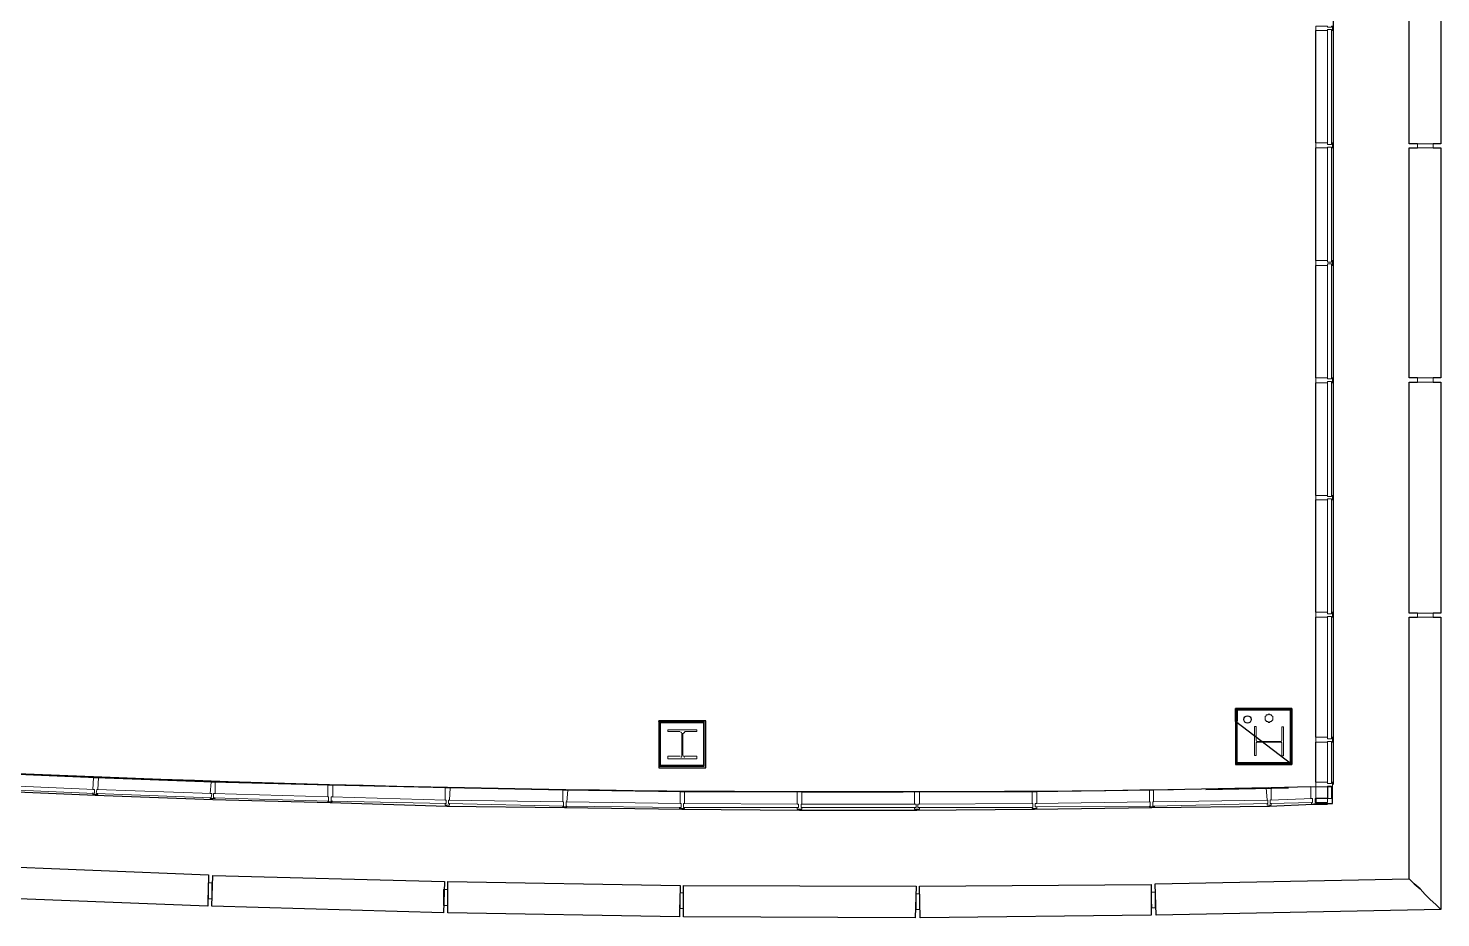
# Model space of a CAD drawing. Header units: metres. Extents: x 20.2 to 85.4, y 7.8 to 61.1.
# Drawn here: x 67.32 to 85.39, y 7.77 to 19.14 of the extents above; entities that cross this region are included whole.
import ezdxf

# ---------------------------------------------------------------- set-up
doc = ezdxf.new("R2010")
doc.units = ezdxf.units.M
for name, color, linetype, true_color in [('PDF_A-DETL', 72, 'Continuous', 0x52bf1d), ('PDF_A-GLAZ', 230, 'Continuous', 0xfe005f), ('PDF_A-GLAZ-CURT', 251, 'Continuous', 0x575757), ('PDF_S-COLS', 41, 'Continuous', 0xffd9b0)]:
    doc.layers.add(name, color=color, linetype=linetype, true_color=true_color)
doc.layers.add('PDF_A-G25 JA12-G-BLDEXIST', color=7, linetype='Continuous')
doc.layers.add('PDF_A-GLAZ-CWMG', color=7, linetype='Continuous')

msp = doc.modelspace()

# ---------------------------------------------------------------- linework, layer by layer
at = {"layer": 'PDF_A-DETL', "lineweight": 0}
msp.add_lwpolyline([(83.237, 10.316), (83.237, 10.327), (83.237, 10.338), (83.226, 10.348), (83.216, 10.359), (83.205, 10.359), (83.194, 10.369), (83.184, 10.369), (83.173, 10.359), (83.163, 10.359), (83.152, 10.359), (83.152, 10.348), (83.141, 10.338), (83.141, 10.327), (83.141, 10.316), (83.141, 10.306), (83.141, 10.295), (83.152, 10.285), (83.152, 10.274), (83.163, 10.274), (83.173, 10.274), (83.184, 10.263), (83.194, 10.263), (83.205, 10.274), (83.216, 10.274), (83.226, 10.285), (83.237, 10.295), (83.237, 10.306)], close=True, dxfattribs=at)
at = {"layer": 'PDF_A-G25 JA12-G-BLDEXIST', "lineweight": 25}
for points in [[(82.76, 10.274), (82.76, 10.422), (82.76, 10.433), (82.76, 10.443), (83.48, 10.443), (83.48, 9.724)], [(82.76, 10.443), (82.76, 9.724), (82.771, 9.724), (82.782, 9.724), (83.48, 9.724), (83.48, 9.734), (83.48, 9.745), (83.48, 10.422), (83.48, 10.433), (83.48, 10.443)], [(82.771, 10.274), (82.771, 10.422), (82.771, 10.433), (83.47, 10.433), (83.47, 10.422), (83.47, 9.745), (83.47, 9.734), (82.782, 9.734), (82.771, 9.734), (82.771, 10.433)], [(82.782, 10.285), (82.782, 10.422), (83.459, 10.422), (83.459, 9.745), (82.782, 9.745), (82.782, 10.422)], [(75.383, 10.274), (75.383, 10.285)], [(75.383, 9.713), (75.383, 9.702), (75.383, 9.681), (75.955, 9.681), (75.965, 9.681), (75.986, 9.681), (75.986, 10.263), (75.986, 10.274), (75.986, 10.285), (75.383, 10.285), (75.383, 10.274), (75.383, 10.263)], [(75.394, 9.702), (75.955, 9.702), (75.965, 9.702), (75.965, 10.263), (75.965, 10.274), (75.394, 10.274), (75.394, 10.263), (75.394, 9.713)], [(75.404, 10.263), (75.955, 10.263), (75.955, 9.713), (75.404, 9.713)], [(83.226, 9.724), (83.269, 9.724)], [(82.379, 9.406), (83.438, 9.427)]]:
    msp.add_lwpolyline(points, close=True, dxfattribs=at)
msp.add_circle((82.914, 10.301), 0.0476, dxfattribs=at)
msp.add_arc((78.062, 262.264), 252.888, 258.36599, 270.88472, dxfattribs=at)
at = {"layer": 'PDF_A-GLAZ', "lineweight": 30}
msp.add_lwpolyline([(83.935, 9.438), (83.935, 9.29), (83.787, 9.29), (83.787, 9.226), (83.999, 9.226), (83.999, 9.438)], close=True, dxfattribs=at)
at = {"layer": 'PDF_A-GLAZ-CURT', "lineweight": 13}
for points in [[(83.935, 19.123), (83.935, 17.651), (83.988, 17.651), (83.988, 19.123)], [(83.935, 17.62), (83.935, 16.148), (83.988, 16.148), (83.988, 17.62)], [(83.935, 16.127), (83.935, 14.656), (83.988, 14.656), (83.988, 16.127)], [(83.935, 14.624), (83.935, 13.153), (83.988, 13.153), (83.988, 14.624)], [(83.935, 13.121), (83.935, 11.65), (83.988, 11.65), (83.988, 13.121)], [(83.935, 11.618), (83.935, 10.052), (83.988, 10.052), (83.988, 11.618)], [(83.935, 10.02), (83.935, 9.48), (83.988, 9.48), (83.988, 10.02)], [(66.693, 9.417), (68.164, 9.353), (68.164, 9.406), (66.693, 9.47)], [(68.186, 9.353), (69.657, 9.3), (69.667, 9.353), (68.196, 9.406)], [(83.935, 9.448), (83.935, 9.29), (83.988, 9.29), (83.988, 9.448)], [(69.689, 9.3), (71.16, 9.258), (71.16, 9.311), (69.689, 9.353)], [(71.192, 9.258), (72.663, 9.226), (72.663, 9.269), (71.192, 9.311)], [(72.695, 9.226), (74.166, 9.194), (74.166, 9.247), (72.695, 9.269)], [(74.198, 9.194), (75.669, 9.173), (75.669, 9.226), (74.198, 9.247)], [(75.701, 9.173), (77.172, 9.173), (77.172, 9.216), (75.701, 9.226)], [(77.204, 9.173), (78.675, 9.173), (78.675, 9.216), (77.204, 9.216)], [(78.696, 9.173), (80.167, 9.173), (80.167, 9.226), (78.696, 9.216)], [(80.199, 9.184), (81.67, 9.194), (81.67, 9.247), (80.199, 9.226)], [(81.702, 9.194), (83.173, 9.226), (83.173, 9.269), (81.702, 9.247)], [(83.205, 9.226), (83.745, 9.237), (83.745, 9.29), (83.205, 9.269)], [(83.777, 9.237), (83.935, 9.237), (83.935, 9.29), (83.777, 9.29)]]:
    msp.add_lwpolyline(points, close=True, dxfattribs=at)
at = {"layer": 'PDF_A-GLAZ-CWMG', "lineweight": 25}
for points in [[(84.009, 29.612), (84.009, 28.141), (84.009, 26.638), (84.009, 25.135), (84.009, 23.642), (84.009, 22.139), (84.009, 20.636), (84.009, 19.133), (84.009, 17.641), (84.009, 16.138), (84.009, 14.635), (84.009, 13.142), (84.009, 11.639), (84.009, 10.041), (84.009, 9.47)], [(85.089, 17.662), (84.983, 17.662), (84.983, 20.615), (85.089, 20.615)], [(85.29, 20.615), (85.385, 20.615), (85.385, 17.662), (85.29, 17.662)], [(83.787, 17.673), (83.787, 19.112)], [(83.787, 16.17), (83.787, 17.609)], [(85.089, 14.667), (84.983, 14.667), (84.983, 17.609), (85.089, 17.609)], [(85.29, 17.609), (85.385, 17.609), (85.385, 14.667), (85.29, 14.667)], [(83.787, 14.667), (83.787, 16.106)], [(83.787, 13.164), (83.787, 14.603)], [(85.089, 11.661), (84.983, 11.661), (84.983, 14.614), (85.089, 14.614)], [(85.29, 14.614), (85.385, 14.614), (85.385, 11.661), (85.29, 11.661)], [(83.787, 11.671), (83.787, 13.111)], [(83.787, 10.073), (83.787, 11.608)], [(85.29, 11.608), (85.385, 11.608), (85.385, 7.871), (85.322, 7.935), (85.248, 7.998), (85.184, 8.062), (85.121, 8.136), (85.047, 8.199), (84.983, 8.263), (84.983, 11.608), (85.089, 11.608)], [(83.184, 9.427), (81.681, 9.396), (80.188, 9.374), (78.685, 9.374), (77.182, 9.374), (75.679, 9.374), (74.187, 9.396), (72.684, 9.427), (71.181, 9.459), (69.678, 9.501), (68.186, 9.554), (66.683, 9.618), (65.18, 9.692), (63.677, 9.777), (62.184, 9.861), (60.681, 9.957), (59.178, 10.073), (57.686, 10.189), (56.183, 10.306), (54.68, 10.443), (53.177, 10.592), (51.674, 10.74)], [(83.787, 9.501), (83.787, 10.009)], [(66.672, 9.396), (68.175, 9.332), (69.678, 9.279), (71.181, 9.237), (72.673, 9.194), (74.176, 9.173), (75.679, 9.152), (77.182, 9.142), (78.685, 9.142), (80.188, 9.152), (81.691, 9.173), (83.194, 9.194), (83.755, 9.216), (83.935, 9.216), (83.935, 9.226)], [(83.724, 9.438), (83.216, 9.427)]]:
    msp.add_lwpolyline(points, dxfattribs=at)
at = {"layer": 'PDF_A-GLAZ-CWMG', "color": 251, "lineweight": 13, "true_color": 0x575757}
for points in [[(83.787, 19.165), (83.787, 19.112), (83.935, 19.112), (83.935, 19.123), (83.988, 19.123), (83.988, 19.112), (83.999, 19.112), (83.999, 19.165), (83.988, 19.165), (83.988, 19.154), (83.935, 19.154), (83.935, 19.165)], [(83.787, 17.673), (83.787, 17.609), (83.935, 17.609), (83.935, 17.62), (83.988, 17.62), (83.988, 17.609), (83.999, 17.609), (83.999, 17.673), (83.988, 17.673), (83.988, 17.651), (83.935, 17.651), (83.935, 17.673)], [(85.089, 17.662), (85.089, 17.609), (85.29, 17.609), (85.29, 17.662)], [(83.787, 16.17), (83.787, 16.106), (83.935, 16.106), (83.935, 16.127), (83.988, 16.127), (83.988, 16.106), (83.999, 16.106), (83.999, 16.17), (83.988, 16.17), (83.988, 16.148), (83.935, 16.148), (83.935, 16.17)], [(83.787, 14.667), (83.787, 14.603), (83.935, 14.603), (83.935, 14.624), (83.988, 14.624), (83.988, 14.603), (83.999, 14.603), (83.999, 14.667), (83.988, 14.667), (83.988, 14.656), (83.935, 14.656), (83.935, 14.667)], [(85.089, 14.667), (85.089, 14.614), (85.29, 14.614), (85.29, 14.667)], [(83.787, 13.164), (83.787, 13.111), (83.935, 13.111), (83.935, 13.121), (83.988, 13.121), (83.988, 13.111), (83.999, 13.111), (83.999, 13.164), (83.988, 13.164), (83.988, 13.153), (83.935, 13.153), (83.935, 13.164)], [(83.787, 11.671), (83.787, 11.608), (83.935, 11.608), (83.935, 11.618), (83.988, 11.618), (83.988, 11.608), (83.999, 11.608), (83.999, 11.671), (83.988, 11.671), (83.988, 11.65), (83.935, 11.65), (83.935, 11.671)], [(85.089, 11.661), (85.089, 11.608), (85.29, 11.608), (85.29, 11.661)], [(83.787, 10.073), (83.787, 10.009), (83.935, 10.009), (83.935, 10.02), (83.988, 10.02), (83.988, 10.009), (83.999, 10.009), (83.999, 10.073), (83.988, 10.073), (83.988, 10.052), (83.935, 10.052), (83.935, 10.073)], [(68.207, 9.406), (68.217, 9.554), (68.154, 9.554), (68.143, 9.406), (68.164, 9.406), (68.164, 9.353), (68.143, 9.364), (68.143, 9.343), (68.207, 9.343), (68.207, 9.353), (68.186, 9.353), (68.196, 9.406)], [(69.71, 9.353), (69.71, 9.501), (69.657, 9.501), (69.646, 9.353), (69.667, 9.353), (69.657, 9.3), (69.646, 9.3), (69.646, 9.29), (69.71, 9.29), (69.71, 9.3), (69.689, 9.3), (69.689, 9.353)], [(71.213, 9.311), (71.213, 9.459), (71.149, 9.459), (71.149, 9.311), (71.16, 9.311), (71.16, 9.258), (71.149, 9.258), (71.149, 9.247), (71.202, 9.247), (71.213, 9.258), (71.192, 9.258), (71.192, 9.311)], [(72.705, 9.269), (72.716, 9.427), (72.652, 9.427), (72.652, 9.269), (72.663, 9.269), (72.663, 9.226), (72.652, 9.226), (72.652, 9.205), (72.705, 9.205), (72.705, 9.226), (72.695, 9.226), (72.695, 9.269)], [(74.208, 9.247), (74.219, 9.396), (74.155, 9.396), (74.155, 9.247), (74.166, 9.247), (74.166, 9.194), (74.155, 9.194), (74.155, 9.184), (74.208, 9.184), (74.208, 9.194), (74.198, 9.194), (74.198, 9.247)], [(81.713, 9.247), (81.713, 9.396), (81.66, 9.396), (81.66, 9.247), (81.67, 9.247), (81.67, 9.194), (81.66, 9.194), (81.66, 9.184), (81.723, 9.184), (81.723, 9.194), (81.702, 9.194), (81.702, 9.247)], [(83.216, 9.279), (83.216, 9.427), (83.152, 9.427), (83.163, 9.269), (83.173, 9.269), (83.173, 9.226), (83.163, 9.226), (83.163, 9.205), (83.216, 9.205), (83.216, 9.226), (83.205, 9.226), (83.205, 9.269)], [(83.787, 9.29), (83.787, 9.438), (83.724, 9.438), (83.724, 9.29), (83.745, 9.29), (83.745, 9.237), (83.734, 9.237), (83.734, 9.216), (83.787, 9.226), (83.787, 9.237), (83.777, 9.237), (83.777, 9.29)], [(83.787, 9.501), (83.787, 9.438), (83.935, 9.438), (83.935, 9.448), (83.988, 9.448), (83.988, 9.438), (83.999, 9.438), (83.999, 9.501), (83.988, 9.501), (83.988, 9.48), (83.935, 9.48), (83.935, 9.501)], [(75.711, 9.226), (75.711, 9.374), (75.658, 9.374), (75.658, 9.226), (75.669, 9.226), (75.669, 9.173), (75.648, 9.173), (75.648, 9.163), (75.711, 9.163), (75.711, 9.173), (75.701, 9.173), (75.701, 9.226)], [(77.214, 9.216), (77.214, 9.374), (77.151, 9.374), (77.151, 9.216), (77.172, 9.216), (77.172, 9.173), (77.151, 9.173), (77.151, 9.152), (77.214, 9.152), (77.214, 9.173), (77.204, 9.173), (77.204, 9.216)], [(78.717, 9.216), (78.717, 9.374), (78.654, 9.374), (78.654, 9.216), (78.675, 9.216), (78.675, 9.173), (78.654, 9.173), (78.654, 9.152), (78.717, 9.152), (78.717, 9.173), (78.696, 9.173), (78.696, 9.216)], [(80.22, 9.226), (80.22, 9.374), (80.157, 9.374), (80.157, 9.226), (80.167, 9.226), (80.167, 9.173), (80.157, 9.173), (80.157, 9.163), (80.22, 9.163), (80.22, 9.184), (80.199, 9.184), (80.199, 9.226)], [(69.667, 8.009), (69.667, 8.21), (69.625, 8.21), (69.614, 8.009)], [(72.684, 7.924), (72.684, 8.125), (72.631, 8.125), (72.631, 7.924)], [(75.701, 7.882), (75.701, 8.083), (75.658, 8.083), (75.648, 7.882)], [(78.717, 7.871), (78.717, 8.072), (78.675, 8.072), (78.675, 7.871)], [(81.734, 7.893), (81.734, 8.094), (81.681, 8.094), (81.691, 7.893)]]:
    msp.add_lwpolyline(points, close=True, dxfattribs=at)
at = {"layer": 'PDF_A-GLAZ-CWMG', "lineweight": 25}
for points in [[(69.625, 8.316), (69.614, 7.914), (66.64, 8.03), (66.661, 8.432)], [(72.642, 8.231), (72.631, 7.829), (69.667, 7.914), (69.678, 8.305)], [(75.658, 8.178), (75.648, 7.776), (72.684, 7.829), (72.684, 8.231)], [(78.675, 8.168), (78.664, 7.766), (75.701, 7.776), (75.701, 8.178)], [(81.681, 8.189), (81.681, 7.797), (78.728, 7.766), (78.717, 8.168)], [(84.983, 8.263), (85.047, 8.199), (85.121, 8.136), (85.184, 8.062), (85.248, 7.998), (85.322, 7.935), (85.385, 7.871), (81.744, 7.797), (81.734, 8.199)]]:
    msp.add_lwpolyline(points, close=True, dxfattribs=at)
at = {"layer": 'PDF_S-COLS', "lineweight": 13}
for points in [[(75.711, 10.147), (75.87, 10.147), (75.87, 10.168), (75.499, 10.168), (75.499, 10.147), (75.658, 10.147)], [(75.679, 10.126), (75.679, 9.84)], [(75.69, 9.84), (75.69, 10.126)], [(83.025, 10.041), (83.025, 10.211), (83.004, 10.211), (83.004, 9.84), (83.025, 9.84), (83.025, 9.999)], [(83.353, 9.994), (83.353, 9.835), (83.374, 9.835), (83.374, 10.205), (83.353, 10.205), (83.353, 10.036)], [(83.036, 10.02), (83.337, 10.02)], [(83.337, 10.009), (83.041, 10.009)], [(75.658, 9.83), (75.499, 9.83), (75.499, 9.798), (75.87, 9.798), (75.87, 9.83), (75.711, 9.83)]]:
    msp.add_lwpolyline(points, dxfattribs=at)
for centre, start, end in [((75.664, 10.121), 359.9999, 90.0001), ((75.716, 10.121), 89.9999, 180.0001), ((83.041, 10.036), 179.9999, 270.0001), ((83.041, 9.994), 89.9999, 180.0001), ((83.337, 10.036), 269.9999, 0.0001), ((83.337, 9.994), 359.9999, 90.0001), ((75.664, 9.835), 269.9999, 0.0001), ((75.716, 9.835), 179.9999, 270.0001)]:
    msp.add_arc(centre, 0.0159, start, end, dxfattribs=at)

doc.saveas('drawing.dxf')
